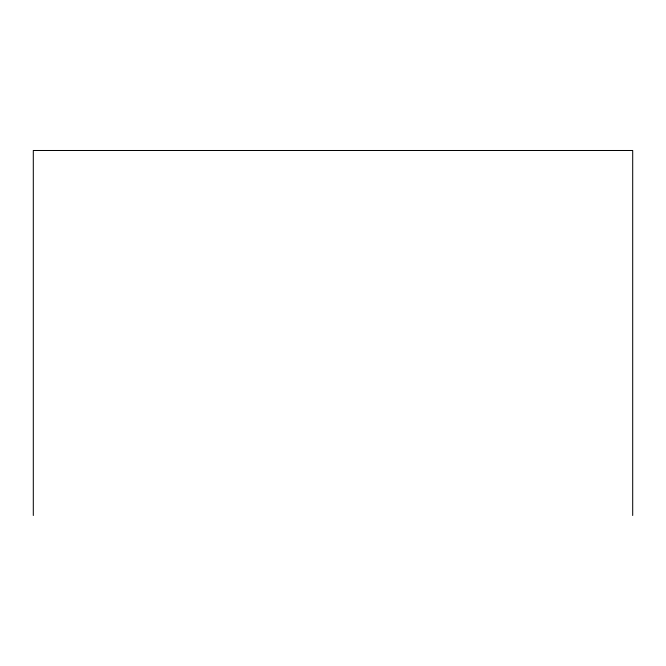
<?xml version="1.0" encoding="UTF-8"?>
<svg xmlns="http://www.w3.org/2000/svg" width="666" height="666" viewBox="0 0 666 666"><rect width="100%" height="100%" fill="white"/><g stroke="black" fill="none" stroke-linecap="round" stroke-linejoin="round"><path stroke-width="1" d="M632.7 515.509L632.7 150.491L33.3 150.491L33.3 515.509"/></g></svg>
